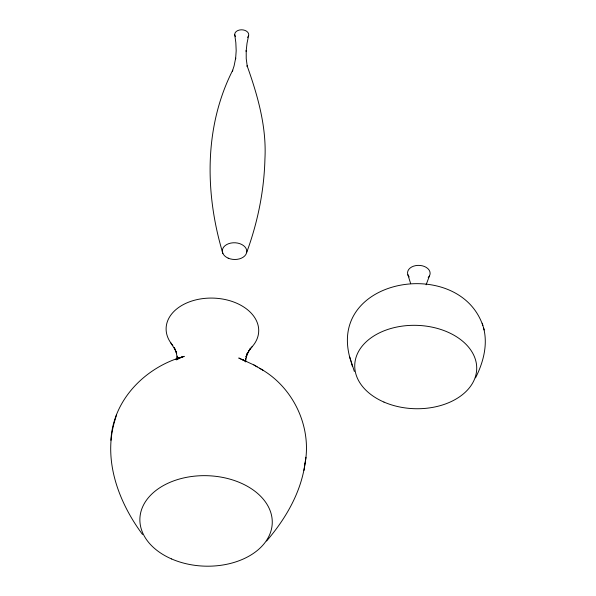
<?xml version="1.0" encoding="UTF-8"?>
<svg xmlns="http://www.w3.org/2000/svg" width="596" height="596" viewBox="0 0 596 596"><rect width="100%" height="100%" fill="white"/><g stroke="black" fill="none" stroke-linecap="round" stroke-linejoin="round"><path stroke-width="0.89" d="M245.641 361.839L245.664 358.598L245.492 360.885L247.593 352.467L245.857 357.138L248.606 351.461L247.139 353.845L250.476 348.727L248.51 351.2L252.071 346.76M114.633 421.216C102.929 460.693 118.887 502.689 142.533 534.478M304.996 463.762C312.11 426.311 292.83 386.364 259.431 368.172M177.139 359.388L177.332 356.147L177.325 358.442L175.984 351.104L176.669 353.502L174.256 347.557L175.358 350.075L170.516 342.476M266.598 541.004C285.432 519.094 300.831 492.937 304.943 463.964M110.908 440.332C112.935 400.125 144.888 367.762 182.257 356.93L177.69 359.157M303.99 470.415L305.957 457.259M177.265 358.241L177.474 357.108L176.99 359.448M248.651 35.425L247.02 43.27L246.155 51.278L246.2 50.608L246.23 58.684L247.295 66.648L247.109 65.761C257.74 95.658 266.673 126.792 264.929 158.946C264.125 190.876 257.688 222.554 246.655 252.503M426.095 284.814L429.463 275.896M114.7 421.037L116.473 414.972M177.124 359.083L177.504 357.95L176.967 359.41M475.533 377.857C483.289 362.606 488.087 344.615 483.52 327.681M177.541 359.083L178.569 357.995L176.654 359.917M176.938 359.641L178.569 357.995M181.467 357.317L184.261 356.348L175.641 359.328M263.209 370.369L253.859 364.938L238.765 358.01L243.63 360.409M253.859 364.938L257.189 366.875M244.397 360.774L243.086 359.76L244.435 360.915M244.457 360.356L245.694 361.75M484.168 329.975C464.299 254.082 323.419 276.328 350.94 361.34M349.666 356.885L354.359 371.487M407.88 274.763L410.681 283.674M351.2 362.204L352.445 366.54M482.246 323.226L482.879 325.468M222.882 253.464C204.868 193.812 203.966 126.702 232.745 70.201L232.351 71.259L234.086 65.955L235.666 58.125L235.614 58.84L236.18 50.757L235.837 42.681L234.72 34.695M245.425 360.379L245.716 361.534M245.701 361.116L245.477 359.537L245.597 360.692M172.87 345.501A46.309 31.64 1.9 0 1 183.516 304.496A46.309 31.64 1.9 0 1 244.636 307.581A46.309 31.64 1.9 0 1 249.463 349.375M235.495 36.676A7.01 4.79 1.9 0 1 237.528 30.679A7.01 4.79 1.9 0 1 246.565 31.208A7.01 4.79 1.9 0 1 247.526 37.384M409.191 276.939A11.294 7.718 1.9 0 1 411.65 267.008A11.294 7.718 1.9 0 1 426.438 267.515A11.294 7.718 1.9 0 1 428.189 277.587M171.588 558.951A66.216 45.244 1.9 0 0 272.245 523.199A66.216 45.244 1.9 0 0 174.367 480.637A66.216 45.244 1.9 0 0 171.588 558.951M228.164 258.15A12.24 8.366 1.9 0 0 246.774 251.542A12.24 8.366 1.9 0 0 228.678 243.675A12.24 8.366 1.9 0 0 228.164 258.15M383.951 402.069A61.023 41.698 1.9 0 0 476.703 369.118A61.023 41.698 1.9 0 0 386.506 329.901A61.023 41.698 1.9 0 0 383.951 402.069"/></g></svg>
